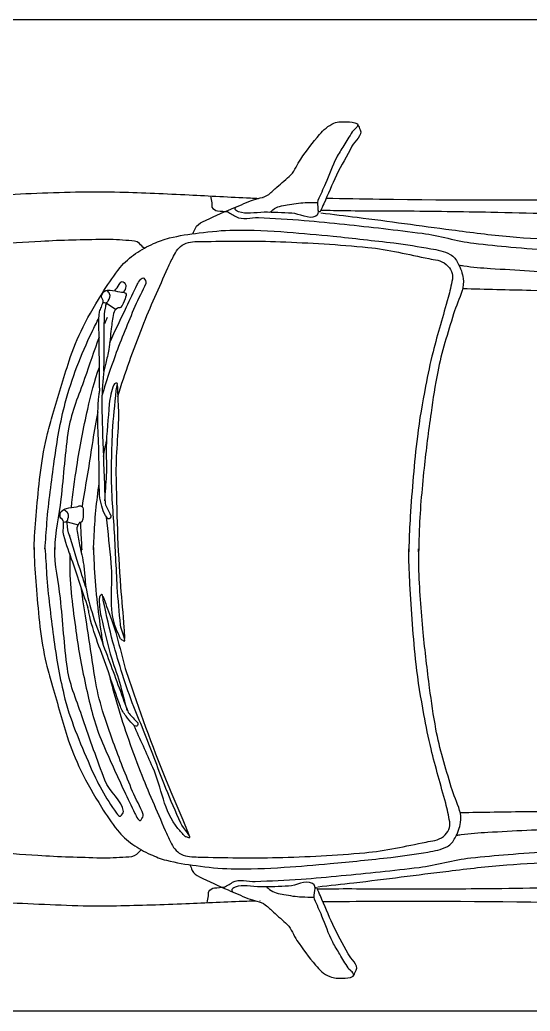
# Model space of a CAD drawing. Header units: metres. Extents: x 0 to 570, y -16 to 122.
# Drawn here: x 311.664 to 312.847, y 55.15 to 57.45 of the extents above; entities that cross this region are included whole.
import ezdxf

# ---------------------------------------------------------------- set-up
doc = ezdxf.new("R2010")
doc.units = ezdxf.units.M
doc.layers.add('ARQ- AUTOMOBILES', color=8, linetype='Continuous')
doc.layers.add('ARQ-SUELO', color=252, linetype='Continuous')

# ---------------------------------------------------------------- blocks, each defined once
blk = doc.blocks.new('A$C14541C0E')
at = {"layer": 'ARQ- AUTOMOBILES'}
for p, q in [((0.8851, 0.9042), (0.9103, 0.9117)), ((0.9948, 0.4004), (1.0163, 0.4155))]:
    blk.add_line(p, q, dxfattribs=at)
for points, knots in [([(1.1408, 1.7094), (1.1426, 1.7138), (1.1443, 1.7182), (1.146, 1.7226), (1.1487, 1.7295), (1.1555, 1.7345), (1.1621, 1.738), (1.1837, 1.7497), (1.2053, 1.7607), (1.2273, 1.7711), (1.2425, 1.7783), (1.2576, 1.7854), (1.2728, 1.7924), (1.2857, 1.7984), (1.3013, 1.7994), (1.3123, 1.8086), (1.3189, 1.8141), (1.3246, 1.8203), (1.3307, 1.8262), (1.341, 1.8362), (1.3515, 1.846), (1.3614, 1.8563), (1.3714, 1.8667), (1.375, 1.8817), (1.3827, 1.8938), (1.3955, 1.914), (1.4089, 1.9334), (1.4237, 1.9526), (1.4325, 1.9641), (1.4419, 1.9738), (1.456, 1.9806), (1.4658, 1.9852), (1.4755, 1.9846), (1.4853, 1.985), (1.4936, 1.9853), (1.5019, 1.9863), (1.5102, 1.9813), (1.5135, 1.9793), (1.51, 1.9742), (1.5079, 1.9716), (1.5052, 1.9683), (1.5011, 1.9659), (1.4989, 1.962), (1.4929, 1.9513), (1.4869, 1.9405), (1.481, 1.9296), (1.4757, 1.92), (1.4701, 1.9107), (1.4654, 1.9008), (1.456, 1.8811), (1.4504, 1.8599), (1.4427, 1.8395), (1.4376, 1.8263), (1.4322, 1.8131), (1.4271, 1.7999), (1.4226, 1.7884), (1.4359, 1.7697), (1.4237, 1.763), (1.4054, 1.7528), (1.3867, 1.7674), (1.368, 1.7674), (1.3465, 1.7673), (1.325, 1.7676), (1.3035, 1.7666), (1.293, 1.7662), (1.2825, 1.7639), (1.272, 1.763), (1.2628, 1.7622), (1.2535, 1.7622), (1.2442, 1.7652), (1.2406, 1.7663), (1.2352, 1.769), (1.2361, 1.7725), (1.2364, 1.7735), (1.2366, 1.7745), (1.2369, 1.7755)], [0, 0, 0, 0, 0.01544, 0.01544, 0.01544, 0.039831, 0.039831, 0.039831, 0.119745, 0.119745, 0.119745, 0.174587, 0.174587, 0.174587, 0.221301, 0.221301, 0.221301, 0.249039, 0.249039, 0.249039, 0.296111, 0.296111, 0.296111, 0.3432, 0.3432, 0.3432, 0.421561, 0.421561, 0.421561, 0.468178, 0.468178, 0.468178, 0.500571, 0.500571, 0.500571, 0.528093, 0.528093, 0.528093, 0.538925, 0.538925, 0.538925, 0.553295, 0.553295, 0.553295, 0.5938, 0.5938, 0.5938, 0.629594, 0.629594, 0.629594, 0.70099, 0.70099, 0.70099, 0.747518, 0.747518, 0.747518, 0.788046, 0.788046, 0.788046, 0.849098, 0.849098, 0.849098, 0.919573, 0.919573, 0.919573, 0.954241, 0.954241, 0.954241, 0.984767, 0.984767, 0.984767, 0.996688, 0.996688, 0.996688, 1, 1, 1, 1]), ([(1.5115, 1.9794), (1.5135, 1.9756), (1.5155, 1.9718), (1.5175, 1.968), (1.5241, 1.9554), (1.5062, 1.9419), (1.5001, 1.929), (1.4892, 1.9059), (1.4768, 1.8836), (1.4672, 1.86), (1.4581, 1.8377), (1.4497, 1.8151), (1.4409, 1.7927), (1.4385, 1.7867), (1.4361, 1.7807), (1.4337, 1.7747), (1.4332, 1.7735), (1.4306, 1.7723), (1.4301, 1.7735), (1.4297, 1.7745), (1.4292, 1.7755), (1.4288, 1.7765)], [0, 0, 0, 0, 0.055509, 0.055509, 0.055509, 0.240686, 0.240686, 0.240686, 0.572313, 0.572313, 0.572313, 0.885408, 0.885408, 0.885408, 0.96948, 0.96948, 0.96948, 0.985897, 0.985897, 0.985897, 1, 1, 1, 1]), ([(1.2159, 1.7656), (1.2235, 1.7617), (1.231, 1.7577), (1.2386, 1.7537), (1.254, 1.7455), (1.2735, 1.7539), (1.291, 1.7537), (1.3264, 1.7532), (1.3619, 1.7532), (1.3973, 1.7521), (1.4286, 1.7511), (1.4598, 1.7491), (1.491, 1.7473), (1.5514, 1.7438), (1.6117, 1.7396), (1.6719, 1.7346), (1.7124, 1.7312), (1.752, 1.7201), (1.7926, 1.7171), (1.8214, 1.7149), (1.8502, 1.7134), (1.8791, 1.7123), (1.9119, 1.7109), (1.9447, 1.7088), (1.9775, 1.7091), (2.0082, 1.7093), (2.0389, 1.71), (2.0696, 1.7107), (2.1405, 1.7122), (2.2113, 1.7148), (2.2823, 1.7155), (2.314, 1.7157), (2.3458, 1.7154), (2.3775, 1.7155), (2.5286, 1.7156), (2.6796, 1.7163), (2.8307, 1.7171), (2.9357, 1.7175), (3.0404, 1.7237), (3.145, 1.7362), (3.1612, 1.7381), (3.1768, 1.7429), (3.1926, 1.7473), (3.2095, 1.752), (3.226, 1.7571), (3.2418, 1.7648), (3.2651, 1.7763), (3.2829, 1.797), (3.3037, 1.811), (3.3104, 1.8155), (3.3266, 1.8149), (3.3259, 1.8221), (3.3254, 1.8277), (3.3205, 1.8337), (3.318, 1.8396), (3.3143, 1.8486), (3.3106, 1.8576), (3.3069, 1.8665)], [0, 0, 0, 0, 0.011723, 0.011723, 0.011723, 0.035683, 0.035683, 0.035683, 0.084334, 0.084334, 0.084334, 0.127226, 0.127226, 0.127226, 0.210201, 0.210201, 0.210201, 0.26596, 0.26596, 0.26596, 0.30559, 0.30559, 0.30559, 0.350629, 0.350629, 0.350629, 0.392746, 0.392746, 0.392746, 0.490062, 0.490062, 0.490062, 0.533625, 0.533625, 0.533625, 0.740914, 0.740914, 0.740914, 0.884938, 0.884938, 0.884938, 0.907309, 0.907309, 0.907309, 0.931199, 0.931199, 0.931199, 0.966523, 0.966523, 0.966523, 0.977895, 0.977895, 0.977895, 0.98669, 0.98669, 0.98669, 1, 1, 1, 1]), ([(1.446, 1.8058), (1.4871, 1.807), (1.5283, 1.8082), (1.5695, 1.8094), (1.7434, 1.8145), (1.9172, 1.8239), (2.091, 1.8317), (2.1741, 1.8354), (2.2571, 1.841), (2.3402, 1.8444), (2.4502, 1.8489), (2.5604, 1.8442), (2.6704, 1.846), (2.8749, 1.8494), (3.0794, 1.8674), (3.2839, 1.8667), (3.3786, 1.8664), (3.4733, 1.8613), (3.568, 1.8572), (3.6326, 1.8544), (3.6971, 1.8502), (3.7617, 1.846), (3.7889, 1.8442), (3.8157, 1.8392), (3.8426, 1.8333), (3.8652, 1.8283), (3.8846, 1.8181), (3.9045, 1.803), (3.9229, 1.7891), (3.934, 1.7702), (3.9426, 1.7521), (3.9442, 1.7489), (3.9448, 1.7416), (3.941, 1.7409), (3.9231, 1.7376), (3.905, 1.7393), (3.8871, 1.7378), (3.8691, 1.7362), (3.851, 1.7356), (3.8331, 1.733), (3.787, 1.7261), (3.7437, 1.7089), (3.6982, 1.6979), (3.6749, 1.6923), (3.6516, 1.6878), (3.6283, 1.6836), (3.6257, 1.6831), (3.623, 1.6841), (3.6204, 1.6852), (3.6176, 1.6864), (3.6201, 1.6928), (3.6172, 1.6932), (3.604, 1.6947), (3.5908, 1.6951), (3.5775, 1.6948), (3.4707, 1.6917), (3.3638, 1.6866), (3.2569, 1.6852), (3.15, 1.6839), (3.0431, 1.6837), (2.9363, 1.682), (2.8352, 1.6804), (2.7341, 1.6784), (2.6331, 1.6757), (2.5359, 1.673), (2.4389, 1.6675), (2.3418, 1.6645), (2.2328, 1.6611), (2.1238, 1.6593), (2.0148, 1.6581), (1.9545, 1.6575), (1.8942, 1.6585), (1.8338, 1.6597), (1.8132, 1.6602), (1.7924, 1.6603), (1.7719, 1.6629), (1.7681, 1.6634), (1.7644, 1.6639), (1.7606, 1.6644)], [0, 0, 0, 0, 0.026108, 0.026108, 0.026108, 0.136308, 0.136308, 0.136308, 0.188997, 0.188997, 0.188997, 0.25871, 0.25871, 0.25871, 0.388323, 0.388323, 0.388323, 0.44835, 0.44835, 0.44835, 0.489307, 0.489307, 0.489307, 0.50661, 0.50661, 0.50661, 0.521158, 0.521158, 0.521158, 0.534591, 0.534591, 0.534591, 0.536968, 0.536968, 0.536968, 0.548383, 0.548383, 0.548383, 0.559823, 0.559823, 0.559823, 0.589255, 0.589255, 0.589255, 0.604309, 0.604309, 0.604309, 0.606019, 0.606019, 0.606019, 0.607828, 0.607828, 0.607828, 0.616214, 0.616214, 0.616214, 0.683946, 0.683946, 0.683946, 0.751651, 0.751651, 0.751651, 0.81568, 0.81568, 0.81568, 0.877227, 0.877227, 0.877227, 0.946283, 0.946283, 0.946283, 0.984492, 0.984492, 0.984492, 0.99758, 0.99758, 0.99758, 1, 1, 1, 1]), ([(0, 0.9289), (0.0001, 0.9337), (0.0001, 0.9385), (0.0002, 0.9433), (0.0013, 1.0171), (0.0043, 1.0912), (0.0177, 1.1641), (0.0275, 1.2174), (0.039, 1.2701), (0.0492, 1.3232), (0.054, 1.3477), (0.0584, 1.3722), (0.0632, 1.3967), (0.072, 1.4421), (0.0875, 1.4855), (0.102, 1.5296), (0.1094, 1.552), (0.1172, 1.5739), (0.1328, 1.5929), (0.1464, 1.6094), (0.1636, 1.6201), (0.1812, 1.6311), (0.1963, 1.6406), (0.2112, 1.6498), (0.2273, 1.6575), (0.2736, 1.68), (0.3202, 1.7003), (0.3695, 1.7145), (0.426, 1.7308), (0.4827, 1.7441), (0.5403, 1.7549), (0.581, 1.7626), (0.6216, 1.7703), (0.6627, 1.7755), (0.6958, 1.7798), (0.729, 1.7831), (0.7623, 1.7858), (0.8307, 1.7913), (0.899, 1.7973), (0.9675, 1.7983), (1.021, 1.7991), (1.0745, 1.7993), (1.128, 1.7991), (1.1754, 1.7988), (1.2228, 1.7983), (1.2702, 1.7983), (1.2768, 1.7983), (1.2833, 1.7983), (1.2899, 1.7983)], [0, 0, 0, 0, 0.007683, 0.007683, 0.007683, 0.125649, 0.125649, 0.125649, 0.212062, 0.212062, 0.212062, 0.251911, 0.251911, 0.251911, 0.325662, 0.325662, 0.325662, 0.363112, 0.363112, 0.363112, 0.395949, 0.395949, 0.395949, 0.424294, 0.424294, 0.424294, 0.505873, 0.505873, 0.505873, 0.599338, 0.599338, 0.599338, 0.665442, 0.665442, 0.665442, 0.71881, 0.71881, 0.71881, 0.828307, 0.828307, 0.828307, 0.913794, 0.913794, 0.913794, 0.989522, 0.989522, 0.989522, 1, 1, 1, 1]), ([(1.1775, 1.7988), (1.1788, 1.7934), (1.1802, 1.7881), (1.1815, 1.7828), (1.1822, 1.7797), (1.1807, 1.7763), (1.1823, 1.7732), (1.1849, 1.7682), (1.1906, 1.7656), (1.1958, 1.7653), (1.2037, 1.7648), (1.2115, 1.7643), (1.2194, 1.7638)], [0, 0, 0, 0, 0.251232, 0.251232, 0.251232, 0.398162, 0.398162, 0.398162, 0.63827, 0.63827, 0.63827, 1, 1, 1, 1]), ([(1.3169, 1.7671), (1.3191, 1.7692), (1.3213, 1.7713), (1.3235, 1.7735), (1.332, 1.7816), (1.3449, 1.7835), (1.3564, 1.7861), (1.3702, 1.7891), (1.3838, 1.7924), (1.3978, 1.7933), (1.4072, 1.7939), (1.4167, 1.7945), (1.4262, 1.7951)], [0, 0, 0, 0, 0.080213, 0.080213, 0.080213, 0.387183, 0.387183, 0.387183, 0.752255, 0.752255, 0.752255, 1, 1, 1, 1]), ([(1.4354, 1.7712), (1.4635, 1.7691), (1.4915, 1.7669), (1.5195, 1.7648), (1.5932, 1.7592), (1.6666, 1.7519), (1.7402, 1.7457), (1.7851, 1.7419), (1.83, 1.7379), (1.8751, 1.7362), (1.9603, 1.7329), (2.0455, 1.7338), (2.1307, 1.733), (2.1799, 1.7325), (2.2291, 1.7321), (2.2783, 1.733), (2.292, 1.7332), (2.3048, 1.739), (2.318, 1.7441), (2.3237, 1.7463), (2.3353, 1.7485), (2.3339, 1.7521), (2.3311, 1.7591), (2.3162, 1.7671), (2.3069, 1.7744), (2.2948, 1.7839), (2.2855, 1.7942), (2.2704, 1.8014), (2.2556, 1.8085), (2.2407, 1.8055), (2.2259, 1.8046), (2.1804, 1.802), (2.1349, 1.7961), (2.0894, 1.7951), (2.0028, 1.7931), (1.9158, 1.7929), (1.8291, 1.7903), (1.7614, 1.7883), (1.6936, 1.7863), (1.6259, 1.7839), (1.5719, 1.7821), (1.518, 1.7787), (1.464, 1.7776), (1.4542, 1.7773), (1.4444, 1.7771), (1.4346, 1.7769)], [0, 0, 0, 0, 0.046352, 0.046352, 0.046352, 0.168022, 0.168022, 0.168022, 0.242332, 0.242332, 0.242332, 0.382744, 0.382744, 0.382744, 0.463846, 0.463846, 0.463846, 0.48649, 0.48649, 0.48649, 0.496247, 0.496247, 0.496247, 0.515476, 0.515476, 0.515476, 0.540443, 0.540443, 0.540443, 0.564924, 0.564924, 0.564924, 0.640104, 0.640104, 0.640104, 0.783146, 0.783146, 0.783146, 0.894824, 0.894824, 0.894824, 0.983843, 0.983843, 0.983843, 1, 1, 1, 1]), ([(0.8064, 0.9607), (0.8063, 0.9677), (0.8062, 0.9747), (0.8061, 0.9817), (0.8058, 1.0074), (0.8072, 1.0332), (0.8084, 1.0589), (0.8111, 1.1165), (0.8136, 1.1742), (0.8251, 1.2309), (0.8282, 1.2462), (0.8321, 1.2613), (0.8358, 1.2764), (0.8461, 1.3183), (0.8564, 1.3601), (0.8676, 1.4018), (0.8749, 1.4292), (0.8849, 1.4556), (0.8963, 1.4818), (0.9093, 1.5117), (0.9248, 1.5399), (0.9408, 1.5683), (0.9515, 1.5873), (0.963, 1.6054), (0.976, 1.6231), (0.9858, 1.6363), (0.9972, 1.6475), (1.0104, 1.6575), (1.0231, 1.6673), (1.0364, 1.6751), (1.0507, 1.6822), (1.0625, 1.688), (1.0742, 1.6935), (1.0869, 1.6971), (1.1095, 1.7035), (1.1323, 1.7082), (1.1555, 1.712), (1.1823, 1.7163), (1.2091, 1.7208), (1.2361, 1.7222), (1.2772, 1.7243), (1.3184, 1.7246), (1.3595, 1.7231), (1.395, 1.7219), (1.4306, 1.7205), (1.4661, 1.7185), (1.5133, 1.7158), (1.5604, 1.7126), (1.6075, 1.7092), (1.6364, 1.7071), (1.665, 1.7033), (1.6938, 1.6999), (1.7093, 1.698), (1.7243, 1.6954), (1.7392, 1.6887), (1.7477, 1.6849), (1.7528, 1.6773), (1.7577, 1.6692), (1.7648, 1.6577), (1.7698, 1.6463), (1.7717, 1.6338), (1.773, 1.6247), (1.7731, 1.6149), (1.7707, 1.6059), (1.7658, 1.5874), (1.7578, 1.5697), (1.7531, 1.5511), (1.7418, 1.5061), (1.7293, 1.4614), (1.7225, 1.4154), (1.7178, 1.3836), (1.7143, 1.3517), (1.7114, 1.3196), (1.7075, 1.2766), (1.7037, 1.2336), (1.7012, 1.1904), (1.6982, 1.1393), (1.6959, 1.0882), (1.6965, 1.0371), (1.6967, 1.0234), (1.6973, 1.0096), (1.6974, 0.9959)], [0, 0, 0, 0, 0.009558, 0.009558, 0.009558, 0.044718, 0.044718, 0.044718, 0.123377, 0.123377, 0.123377, 0.144685, 0.144685, 0.144685, 0.203547, 0.203547, 0.203547, 0.242242, 0.242242, 0.242242, 0.286528, 0.286528, 0.286528, 0.316217, 0.316217, 0.316217, 0.33834, 0.33834, 0.33834, 0.359861, 0.359861, 0.359861, 0.377665, 0.377665, 0.377665, 0.40963, 0.40963, 0.40963, 0.446651, 0.446651, 0.446651, 0.502798, 0.502798, 0.502798, 0.551392, 0.551392, 0.551392, 0.61591, 0.61591, 0.61591, 0.655398, 0.655398, 0.655398, 0.676698, 0.676698, 0.676698, 0.68896, 0.68896, 0.68896, 0.706251, 0.706251, 0.706251, 0.718961, 0.718961, 0.718961, 0.745199, 0.745199, 0.745199, 0.808488, 0.808488, 0.808488, 0.852395, 0.852395, 0.852395, 0.911434, 0.911434, 0.911434, 0.981248, 0.981248, 0.981248, 1, 1, 1, 1]), ([(1.0295, 1.6706), (1.0257, 1.6741), (1.022, 1.6776), (1.0182, 1.6811), (1.012, 1.6869), (1.0018, 1.6864), (0.9933, 1.6866), (0.9739, 1.6872), (0.9544, 1.6879), (0.9351, 1.6866), (0.8865, 1.6833), (0.8379, 1.6805), (0.7895, 1.6755), (0.7146, 1.6677), (0.6398, 1.6599), (0.565, 1.6519), (0.5187, 1.6469), (0.4725, 1.6421), (0.4263, 1.6366), (0.3695, 1.6297), (0.3134, 1.6181), (0.2572, 1.6074), (0.2318, 1.6025), (0.2066, 1.5963), (0.181, 1.5921), (0.1793, 1.5918), (0.1776, 1.5915), (0.1759, 1.5912)], [0, 0, 0, 0, 0.017744, 0.017744, 0.017744, 0.047302, 0.047302, 0.047302, 0.114618, 0.114618, 0.114618, 0.283398, 0.283398, 0.283398, 0.544479, 0.544479, 0.544479, 0.705728, 0.705728, 0.705728, 0.904157, 0.904157, 0.904157, 0.994065, 0.994065, 0.994065, 1, 1, 1, 1]), ([(0.9688, 1.257), (0.973, 1.2781), (0.9779, 1.2991), (0.983, 1.32), (0.9971, 1.377), (1.0144, 1.433), (1.0338, 1.4885), (1.0502, 1.5354), (1.0686, 1.5813), (1.0866, 1.6276), (1.0902, 1.6368), (1.0941, 1.6459), (1.0983, 1.655), (1.1035, 1.6665), (1.1098, 1.678), (1.1217, 1.6844), (1.1344, 1.6911), (1.1475, 1.6915), (1.1608, 1.6922), (1.222, 1.6957), (1.2831, 1.6996), (1.3444, 1.7), (1.412, 1.7006), (1.4798, 1.6999), (1.5475, 1.6961), (1.5954, 1.6935), (1.6426, 1.6841), (1.6901, 1.6765), (1.7041, 1.6743), (1.7178, 1.6744), (1.7311, 1.6648), (1.7426, 1.6565), (1.7483, 1.6435), (1.7467, 1.6315), (1.7448, 1.6171), (1.7421, 1.6026), (1.7389, 1.5884), (1.7293, 1.5459), (1.7182, 1.5038), (1.7096, 1.4611), (1.7042, 1.4344), (1.6999, 1.4076), (1.6959, 1.3807), (1.6902, 1.3417), (1.6852, 1.3026), (1.6822, 1.2632), (1.6776, 1.2012), (1.6753, 1.1392), (1.6744, 1.0771), (1.6741, 1.0542), (1.6736, 1.0314), (1.6744, 1.0085), (1.6746, 1.004), (1.6748, 0.9995), (1.6749, 0.995)], [0, 0, 0, 0, 0.03693, 0.03693, 0.03693, 0.137509, 0.137509, 0.137509, 0.222535, 0.222535, 0.222535, 0.239582, 0.239582, 0.239582, 0.261067, 0.261067, 0.261067, 0.283839, 0.283839, 0.283839, 0.388875, 0.388875, 0.388875, 0.505, 0.505, 0.505, 0.587262, 0.587262, 0.587262, 0.61165, 0.61165, 0.61165, 0.632678, 0.632678, 0.632678, 0.657714, 0.657714, 0.657714, 0.7324, 0.7324, 0.7324, 0.778971, 0.778971, 0.778971, 0.84661, 0.84661, 0.84661, 0.953081, 0.953081, 0.953081, 0.992274, 0.992274, 0.992274, 1, 1, 1, 1]), ([(1.7718, 1.6109), (1.8244, 1.612), (1.877, 1.6131), (1.9296, 1.6142), (2.0339, 1.6165), (2.1383, 1.6177), (2.2426, 1.6197), (2.4261, 1.623), (2.6095, 1.6266), (2.793, 1.6305), (2.9783, 1.6344), (3.1635, 1.6392), (3.3488, 1.644), (3.4378, 1.6463), (3.5268, 1.6494), (3.6159, 1.6521), (3.6195, 1.6522), (3.6231, 1.6506), (3.6267, 1.6523), (3.6303, 1.654), (3.629, 1.6594), (3.6282, 1.6629), (3.6266, 1.67), (3.625, 1.677), (3.6234, 1.6841)], [0, 0, 0, 0, 0.083621, 0.083621, 0.083621, 0.249431, 0.249431, 0.249431, 0.541039, 0.541039, 0.541039, 0.835537, 0.835537, 0.835537, 0.97709, 0.97709, 0.97709, 0.98284, 0.98284, 0.98284, 0.988502, 0.988502, 0.988502, 1, 1, 1, 1]), ([(1.1321, 1.6432), (1.1347, 1.6441), (1.1374, 1.645), (1.1401, 1.6459), (1.152, 1.65), (1.1278, 1.6238), (1.1232, 1.612), (1.1127, 1.5848), (1.1016, 1.5578), (1.0919, 1.5304), (1.0769, 1.4876), (1.0625, 1.4447), (1.0475, 1.402), (1.04, 1.3806), (1.0318, 1.3595), (1.0243, 1.3382), (1.007, 1.2886), (0.9937, 1.2378), (0.9814, 1.1866), (0.974, 1.1556), (0.9689, 1.1241), (0.9631, 1.0928), (0.9621, 1.0875), (0.9621, 1.0818), (0.9611, 1.0766), (0.9606, 1.0737), (0.9539, 1.0784), (0.9536, 1.0813), (0.9521, 1.0964), (0.9532, 1.112), (0.9562, 1.127), (0.9628, 1.1599), (0.9686, 1.193), (0.9772, 1.2256), (0.9828, 1.2466), (0.9907, 1.2671), (0.9953, 1.2883), (0.9995, 1.3076), (1.0037, 1.3269), (1.0079, 1.3462)], [0, 0, 0, 0, 0.009526, 0.009526, 0.009526, 0.052295, 0.052295, 0.052295, 0.150844, 0.150844, 0.150844, 0.303977, 0.303977, 0.303977, 0.380571, 0.380571, 0.380571, 0.558138, 0.558138, 0.558138, 0.6659, 0.6659, 0.6659, 0.684366, 0.684366, 0.684366, 0.694359, 0.694359, 0.694359, 0.745933, 0.745933, 0.745933, 0.859593, 0.859593, 0.859593, 0.933253, 0.933253, 0.933253, 1, 1, 1, 1]), ([(0.9616, 1.079), (0.967, 1.0953), (0.9725, 1.1115), (0.9779, 1.1278), (0.9942, 1.1763), (1.0005, 1.2276), (1.0154, 1.2765), (1.041, 1.3608), (1.068, 1.4448), (1.0988, 1.5273), (1.1099, 1.5569), (1.1215, 1.5864), (1.1325, 1.6161), (1.1354, 1.6239), (1.1383, 1.6318), (1.1411, 1.6396)], [0, 0, 0, 0, 0.087302, 0.087302, 0.087302, 0.347691, 0.347691, 0.347691, 0.796219, 0.796219, 0.796219, 0.957354, 0.957354, 0.957354, 1, 1, 1, 1]), ([(1.1322, 1.6436), (1.1269, 1.637), (1.1217, 1.6305), (1.1165, 1.624), (1.0846, 1.5842), (1.0822, 1.528), (1.0632, 1.4808), (1.0498, 1.4475), (1.0364, 1.4142), (1.023, 1.3809)], [0, 0, 0, 0, 0.087951, 0.087951, 0.087951, 0.623028, 0.623028, 0.623028, 1, 1, 1, 1]), ([(0.8316, 0.9627), (0.8322, 0.9832), (0.8328, 1.0037), (0.8334, 1.0243), (0.8348, 1.0725), (0.8397, 1.1205), (0.8439, 1.1685), (0.8479, 1.214), (0.8543, 1.2591), (0.8632, 1.304), (0.8746, 1.3618), (0.8965, 1.4159), (0.9176, 1.4712), (0.9328, 1.511), (0.9508, 1.5467), (0.9755, 1.5838), (0.9777, 1.5871), (0.9815, 1.5932), (0.9842, 1.5908), (0.9873, 1.5882), (0.9914, 1.584), (0.9913, 1.5803), (0.9906, 1.5557), (0.9596, 1.5327), (0.9509, 1.5064), (0.9354, 1.4591), (0.9195, 1.4106), (0.9053, 1.3621), (0.8939, 1.323), (0.878, 1.2847), (0.8737, 1.2442), (0.868, 1.1898), (0.8671, 1.1351), (0.8632, 1.0806), (0.8605, 1.0418), (0.8517, 1.0031), (0.8544, 0.9644), (0.8545, 0.9638), (0.8545, 0.9632), (0.8546, 0.9626)], [0, 0, 0, 0, 0.047055, 0.047055, 0.047055, 0.157549, 0.157549, 0.157549, 0.262075, 0.262075, 0.262075, 0.396333, 0.396333, 0.396333, 0.493043, 0.493043, 0.493043, 0.501633, 0.501633, 0.501633, 0.511315, 0.511315, 0.511315, 0.575624, 0.575624, 0.575624, 0.6912, 0.6912, 0.6912, 0.784417, 0.784417, 0.784417, 0.909658, 0.909658, 0.909658, 0.99861, 0.99861, 0.99861, 1, 1, 1, 1]), ([(0.8886, 0.978), (0.8883, 0.9846), (0.888, 0.9912), (0.8878, 0.9979), (0.8855, 1.0513), (0.8913, 1.1046), (0.8965, 1.158), (0.901, 1.2029), (0.9076, 1.2473), (0.9158, 1.2917), (0.9233, 1.3323), (0.9312, 1.3727), (0.9457, 1.4114), (0.961, 1.4524), (0.9781, 1.4924), (0.9948, 1.5328), (1.0021, 1.5505), (1.0096, 1.568), (1.0176, 1.5856), (1.0205, 1.592), (1.0274, 1.6077), (1.0316, 1.6014), (1.0343, 1.5974), (1.038, 1.5932), (1.0369, 1.5891), (1.032, 1.5709), (1.0207, 1.5528), (1.0141, 1.5345), (1.0004, 1.4966), (0.9861, 1.4576), (0.9737, 1.4184), (0.9584, 1.3698), (0.9427, 1.321), (0.9369, 1.2706), (0.9316, 1.2249), (0.9263, 1.1791), (0.9211, 1.1333), (0.9182, 1.1081), (0.9149, 1.0828), (0.9124, 1.0575)], [0, 0, 0, 0, 0.016412, 0.016412, 0.016412, 0.148876, 0.148876, 0.148876, 0.260485, 0.260485, 0.260485, 0.362346, 0.362346, 0.362346, 0.470533, 0.470533, 0.470533, 0.518033, 0.518033, 0.518033, 0.535512, 0.535512, 0.535512, 0.546576, 0.546576, 0.546576, 0.595413, 0.595413, 0.595413, 0.696968, 0.696968, 0.696968, 0.822796, 0.822796, 0.822796, 0.936915, 0.936915, 0.936915, 1, 1, 1, 1]), ([(0.9266, 1.1049), (0.9152, 1.0669), (0.9039, 1.0289), (0.8926, 0.9908), (0.8863, 0.9699), (0.8784, 0.9492), (0.8753, 0.9276), (0.8747, 0.9239), (0.8761, 0.9201), (0.8764, 0.9163), (0.8767, 0.9121), (0.8769, 0.9079), (0.877, 0.9037), (0.8771, 0.8992), (0.8707, 0.8962), (0.8698, 0.8923), (0.8691, 0.8885), (0.8692, 0.8833), (0.8726, 0.8797), (0.8762, 0.8757), (0.8802, 0.8736), (0.8848, 0.8729), (0.8925, 0.8717), (0.9002, 0.8709), (0.9079, 0.8701), (0.9121, 0.8697), (0.9165, 0.8657), (0.9207, 0.8694), (0.925, 0.8732), (0.9235, 0.8779), (0.9235, 0.8822), (0.9236, 0.8898), (0.923, 0.8974), (0.9193, 0.9049), (0.9181, 0.9073), (0.9141, 0.9057), (0.9127, 0.9078), (0.9097, 0.9125), (0.9067, 0.9174), (0.9073, 0.9227), (0.9086, 0.9345), (0.9102, 0.9464), (0.9121, 0.9583), (0.9147, 0.9741), (0.9184, 0.9898), (0.9201, 1.0059), (0.9213, 1.0166), (0.9212, 1.0275), (0.9219, 1.0383), (0.9224, 1.0468), (0.9227, 1.0553), (0.9241, 1.0638), (0.9315, 1.1109), (0.9468, 1.1562), (0.9616, 1.2014), (0.9751, 1.2424), (0.9886, 1.2834), (1.002, 1.3244), (1.0046, 1.3323), (1.0072, 1.3402), (1.0098, 1.348), (1.0126, 1.3566), (1.0208, 1.3624), (1.0264, 1.3694), (1.0282, 1.3716), (1.0302, 1.3737), (1.0319, 1.3759), (1.0335, 1.3779), (1.0316, 1.3825), (1.0296, 1.3835), (1.0268, 1.385), (1.0221, 1.3808), (1.0195, 1.3779), (1.0144, 1.372), (1.0095, 1.3664), (1.0054, 1.3598), (1.0008, 1.3524), (0.9957, 1.3452), (0.9931, 1.337), (0.9844, 1.3097), (0.9763, 1.2824), (0.9682, 1.255), (0.9547, 1.2088), (0.9355, 1.1638), (0.9282, 1.1162), (0.9276, 1.1123), (0.927, 1.1084), (0.9264, 1.1044)], [0, 0, 0, 0, 0.105426, 0.105426, 0.105426, 0.163401, 0.163401, 0.163401, 0.17351, 0.17351, 0.17351, 0.184688, 0.184688, 0.184688, 0.196624, 0.196624, 0.196624, 0.208035, 0.208035, 0.208035, 0.220378, 0.220378, 0.220378, 0.240987, 0.240987, 0.240987, 0.252331, 0.252331, 0.252331, 0.263969, 0.263969, 0.263969, 0.284427, 0.284427, 0.284427, 0.290805, 0.290805, 0.290805, 0.304805, 0.304805, 0.304805, 0.336601, 0.336601, 0.336601, 0.379347, 0.379347, 0.379347, 0.408136, 0.408136, 0.408136, 0.430745, 0.430745, 0.430745, 0.557019, 0.557019, 0.557019, 0.671669, 0.671669, 0.671669, 0.693672, 0.693672, 0.693672, 0.717658, 0.717658, 0.717658, 0.725182, 0.725182, 0.725182, 0.732244, 0.732244, 0.732244, 0.742473, 0.742473, 0.742473, 0.762799, 0.762799, 0.762799, 0.78574, 0.78574, 0.78574, 0.861615, 0.861615, 0.861615, 0.989434, 0.989434, 0.989434, 1, 1, 1, 1]), ([(0.944, 0.9661), (0.944, 0.9753), (0.944, 0.9845), (0.944, 0.9936), (0.944, 1.0477), (0.9481, 1.1016), (0.9537, 1.1554), (0.9549, 1.1668), (0.9562, 1.1781), (0.9577, 1.1894)], [0, 0, 0, 0, 0.122873, 0.122873, 0.122873, 0.847432, 0.847432, 0.847432, 1, 1, 1, 1]), ([(0.999, 1.18), (0.9961, 1.1722), (0.9931, 1.1643), (0.9902, 1.1565), (0.9723, 1.1088), (0.9876, 1.0547), (0.9842, 1.0038), (0.9819, 0.968), (0.9796, 0.9322), (0.9772, 0.8964)], [0, 0, 0, 0, 0.087951, 0.087951, 0.087951, 0.623027, 0.623027, 0.623027, 1, 1, 1, 1]), ([(0.999, 1.1796), (1.0013, 1.1813), (1.0035, 1.183), (1.0058, 1.1847), (1.0159, 1.1923), (1.001, 1.1598), (1.0004, 1.1472), (0.9988, 1.1181), (0.9967, 1.089), (0.9961, 1.0599), (0.9951, 1.0146), (0.9949, 0.9693), (0.9939, 0.9241), (0.9934, 0.9015), (0.9922, 0.8788), (0.9918, 0.8562), (0.9907, 0.8037), (0.9939, 0.7513), (0.9982, 0.6988), (1.0008, 0.667), (1.0059, 0.6356), (1.01, 0.604), (1.0107, 0.5986), (1.0128, 0.5932), (1.0133, 0.5879), (1.0135, 0.5851), (1.0057, 0.5873), (1.0047, 0.5901), (0.9995, 0.6046), (0.9947, 0.6191), (0.9928, 0.6343), (0.9888, 0.6677), (0.984, 0.701), (0.9821, 0.7345), (0.9808, 0.7563), (0.9819, 0.7781), (0.9797, 0.7998), (0.9777, 0.8194), (0.9757, 0.8391), (0.9737, 0.8587)], [0, 0, 0, 0, 0.009526, 0.009526, 0.009526, 0.052294, 0.052294, 0.052294, 0.150844, 0.150844, 0.150844, 0.303977, 0.303977, 0.303977, 0.380572, 0.380572, 0.380572, 0.558137, 0.558137, 0.558137, 0.6659, 0.6659, 0.6659, 0.684366, 0.684366, 0.684366, 0.694359, 0.694359, 0.694359, 0.745933, 0.745933, 0.745933, 0.859592, 0.859592, 0.859592, 0.933252, 0.933252, 0.933252, 1, 1, 1, 1]), ([(1.0129, 0.5904), (1.013, 0.6075), (1.0131, 0.6247), (1.0133, 0.6418), (1.0136, 0.693), (1.0036, 0.7438), (1.0025, 0.7949), (1.0006, 0.8829), (1, 0.9711), (1.0036, 1.0591), (1.0049, 1.0908), (1.0068, 1.1223), (1.0079, 1.154), (1.0082, 1.1623), (1.0085, 1.1707), (1.0088, 1.1791)], [0, 0, 0, 0, 0.087303, 0.087303, 0.087303, 0.347691, 0.347691, 0.347691, 0.796219, 0.796219, 0.796219, 0.957355, 0.957355, 0.957355, 1, 1, 1, 1]), ([(0.9232, 1.057), (0.9202, 1.0464), (0.9171, 1.0357), (0.9141, 1.0251), (0.9063, 0.9978), (0.8988, 0.9704), (0.8913, 0.943), (0.8889, 0.9341), (0.8864, 0.9251), (0.8858, 0.9159), (0.8856, 0.9115), (0.8853, 0.9071), (0.885, 0.9027)], [0, 0, 0, 0, 0.208685, 0.208685, 0.208685, 0.743136, 0.743136, 0.743136, 0.916826, 0.916826, 0.916826, 1, 1, 1, 1]), ([(0.8063, 0.9654), (0.8068, 0.9585), (0.8073, 0.9515), (0.8078, 0.9445), (0.8096, 0.9188), (0.8131, 0.8933), (0.8164, 0.8677), (0.8237, 0.8106), (0.831, 0.7532), (0.8471, 0.6977), (0.8514, 0.6827), (0.8565, 0.668), (0.8614, 0.6532), (0.8751, 0.6123), (0.8888, 0.5715), (0.9033, 0.5308), (0.9128, 0.5041), (0.925, 0.4786), (0.9385, 0.4535), (0.9539, 0.4247), (0.9717, 0.3979), (0.9899, 0.3709), (1.0021, 0.3528), (1.0151, 0.3357), (1.0295, 0.3191), (1.0403, 0.3067), (1.0526, 0.2965), (1.0665, 0.2876), (1.08, 0.2789), (1.0939, 0.2722), (1.1087, 0.2663), (1.121, 0.2615), (1.1331, 0.257), (1.146, 0.2544), (1.1691, 0.2498), (1.1922, 0.2471), (1.2156, 0.2452), (1.2427, 0.243), (1.2698, 0.2408), (1.2968, 0.2416), (1.3379, 0.2428), (1.3789, 0.2459), (1.4198, 0.2507), (1.4552, 0.2549), (1.4905, 0.2592), (1.5257, 0.2641), (1.5725, 0.2705), (1.6192, 0.2777), (1.6659, 0.2849), (1.6945, 0.2893), (1.7227, 0.2954), (1.7511, 0.3012), (1.7664, 0.3043), (1.7811, 0.3081), (1.7955, 0.316), (1.8037, 0.3206), (1.8081, 0.3285), (1.8124, 0.337), (1.8184, 0.349), (1.8225, 0.3609), (1.8233, 0.3734), (1.8239, 0.3825), (1.8233, 0.3922), (1.8201, 0.4011), (1.8137, 0.4195), (1.8043, 0.4362), (1.7981, 0.4544), (1.7832, 0.4982), (1.7671, 0.5418), (1.7565, 0.587), (1.7492, 0.6184), (1.7431, 0.6499), (1.7376, 0.6816), (1.7302, 0.7242), (1.7229, 0.7668), (1.7169, 0.8096), (1.7097, 0.8603), (1.7033, 0.911), (1.6998, 0.962), (1.6988, 0.9757), (1.6982, 0.9894), (1.6973, 1.0031)], [0, 0, 0, 0, 0.009557, 0.009557, 0.009557, 0.044718, 0.044718, 0.044718, 0.123377, 0.123377, 0.123377, 0.144685, 0.144685, 0.144685, 0.203547, 0.203547, 0.203547, 0.242242, 0.242242, 0.242242, 0.286528, 0.286528, 0.286528, 0.316218, 0.316218, 0.316218, 0.33834, 0.33834, 0.33834, 0.359861, 0.359861, 0.359861, 0.377665, 0.377665, 0.377665, 0.40963, 0.40963, 0.40963, 0.446651, 0.446651, 0.446651, 0.502798, 0.502798, 0.502798, 0.551392, 0.551392, 0.551392, 0.61591, 0.61591, 0.61591, 0.655398, 0.655398, 0.655398, 0.676698, 0.676698, 0.676698, 0.68896, 0.68896, 0.68896, 0.706251, 0.706251, 0.706251, 0.718961, 0.718961, 0.718961, 0.7452, 0.7452, 0.7452, 0.808488, 0.808488, 0.808488, 0.852395, 0.852395, 0.852395, 0.911434, 0.911434, 0.911434, 0.981248, 0.981248, 0.981248, 1, 1, 1, 1]), ([(1.0131, 0.6178), (1.0317, 0.5637), (1.0532, 0.5105), (1.0761, 0.458), (1.0959, 0.4125), (1.1183, 0.3683), (1.14, 0.3237), (1.1444, 0.3147), (1.1491, 0.306), (1.1539, 0.2973), (1.1601, 0.2863), (1.1673, 0.2752), (1.1797, 0.2699), (1.1928, 0.2643), (1.206, 0.265), (1.2193, 0.2653), (1.2805, 0.2668), (1.3417, 0.2679), (1.4029, 0.2725), (1.4705, 0.2775), (1.5377, 0.2837), (1.605, 0.293), (1.6526, 0.2995), (1.6987, 0.3127), (1.7455, 0.3241), (1.7594, 0.3275), (1.7726, 0.3273), (1.7854, 0.3392), (1.7964, 0.3494), (1.8009, 0.3618), (1.7983, 0.3737), (1.7951, 0.3878), (1.7913, 0.402), (1.787, 0.416), (1.7739, 0.4577), (1.7594, 0.4986), (1.7474, 0.5405), (1.7398, 0.5666), (1.7333, 0.5929), (1.7272, 0.6194), (1.7183, 0.6579), (1.7101, 0.6965), (1.704, 0.7355), (1.6943, 0.7969), (1.6869, 0.8585), (1.681, 0.9203), (1.6788, 0.9431), (1.6764, 0.9658), (1.6754, 0.9887), (1.6752, 0.9932), (1.675, 0.9977), (1.6748, 1.0022)], [0, 0, 0, 0, 0.102195, 0.102195, 0.102195, 0.190702, 0.190702, 0.190702, 0.208448, 0.208448, 0.208448, 0.230811, 0.230811, 0.230811, 0.254517, 0.254517, 0.254517, 0.363853, 0.363853, 0.363853, 0.484733, 0.484733, 0.484733, 0.570363, 0.570363, 0.570363, 0.59575, 0.59575, 0.59575, 0.617638, 0.617638, 0.617638, 0.643699, 0.643699, 0.643699, 0.721444, 0.721444, 0.721444, 0.769922, 0.769922, 0.769922, 0.840329, 0.840329, 0.840329, 0.95116, 0.95116, 0.95116, 0.991957, 0.991957, 0.991957, 1, 1, 1, 1]), ([(0.975, 0.4784), (0.9619, 0.5098), (0.95, 0.5417), (0.9377, 0.5735), (0.923, 0.6114), (0.9047, 0.6484), (0.8966, 0.6884), (0.8857, 0.7421), (0.881, 0.7966), (0.8727, 0.8506), (0.8669, 0.889), (0.855, 0.9268), (0.8545, 0.9657), (0.8545, 0.9663), (0.8545, 0.9669), (0.8545, 0.9675)], [0, 0, 0, 0, 0.201573, 0.201573, 0.201573, 0.442593, 0.442593, 0.442593, 0.766416, 0.766416, 0.766416, 0.996405, 0.996405, 0.996405, 1, 1, 1, 1]), ([(0.9164, 0.9064), (0.916, 0.9125), (0.9158, 0.9187), (0.916, 0.9248), (0.9162, 0.9399), (0.9165, 0.955), (0.9168, 0.9701)], [0, 0, 0, 0, 0.288593, 0.288593, 0.288593, 1, 1, 1, 1]), ([(0.9439, 0.9713), (0.9447, 0.9621), (0.9454, 0.953), (0.9462, 0.9439), (0.9496, 0.9013), (0.9552, 0.859), (0.9629, 0.817)], [0, 0, 0, 0, 0.176812, 0.176812, 0.176812, 1, 1, 1, 1]), ([(0.8316, 0.9655), (0.8339, 0.9451), (0.8362, 0.9247), (0.8384, 0.9043), (0.8437, 0.8564), (0.8526, 0.809), (0.8607, 0.7614), (0.8684, 0.7163), (0.8777, 0.6718), (0.891, 0.6279), (0.9081, 0.5715), (0.9314, 0.5176), (0.9588, 0.4657), (0.9645, 0.4549), (0.9703, 0.4442), (0.9762, 0.4335)], [0, 0, 0, 0, 0.110895, 0.110895, 0.110895, 0.371297, 0.371297, 0.371297, 0.617634, 0.617634, 0.617634, 0.934041, 0.934041, 0.934041, 1, 1, 1, 1]), ([(0, 0.9314), (0.0005, 0.9266), (0.001, 0.9218), (0.0014, 0.917), (0.0086, 0.8435), (0.0176, 0.7698), (0.0369, 0.6984), (0.051, 0.6461), (0.0667, 0.5944), (0.0813, 0.5423), (0.088, 0.5183), (0.0944, 0.4942), (0.1012, 0.4702), (0.1137, 0.4257), (0.1327, 0.3837), (0.1508, 0.3409), (0.1599, 0.3192), (0.1695, 0.298), (0.1866, 0.2804), (0.2016, 0.265), (0.2195, 0.2558), (0.2379, 0.2463), (0.2538, 0.238), (0.2694, 0.2301), (0.2861, 0.2237), (0.3341, 0.2051), (0.3822, 0.1886), (0.4325, 0.1785), (0.49, 0.1669), (0.5477, 0.1583), (0.6059, 0.1521), (0.6471, 0.1478), (0.6882, 0.1435), (0.7296, 0.1416), (0.763, 0.1401), (0.7964, 0.1394), (0.8298, 0.1395), (0.8983, 0.1396), (0.9668, 0.1392), (1.0353, 0.1438), (1.0888, 0.1473), (1.142, 0.1516), (1.1953, 0.1561), (1.2426, 0.1602), (1.2898, 0.1646), (1.337, 0.1685), (1.3435, 0.169), (1.3501, 0.1696), (1.3566, 0.1701)], [0, 0, 0, 0, 0.007683, 0.007683, 0.007683, 0.125649, 0.125649, 0.125649, 0.212062, 0.212062, 0.212062, 0.251911, 0.251911, 0.251911, 0.325662, 0.325662, 0.325662, 0.363112, 0.363112, 0.363112, 0.395949, 0.395949, 0.395949, 0.424294, 0.424294, 0.424294, 0.505873, 0.505873, 0.505873, 0.599338, 0.599338, 0.599338, 0.665442, 0.665442, 0.665442, 0.718811, 0.718811, 0.718811, 0.828308, 0.828308, 0.828308, 0.913794, 0.913794, 0.913794, 0.989522, 0.989522, 0.989522, 1, 1, 1, 1]), ([(0.8903, 0.9394), (0.8904, 0.9379), (0.8904, 0.9365), (0.8905, 0.9351), (0.8905, 0.935), (0.8905, 0.935), (0.8905, 0.935)], [0, 0, 0, 0, 0.986204, 0.986204, 0.986204, 1, 1, 1, 1]), ([(0.877, 0.9047), (0.8791, 0.9044), (0.8811, 0.904), (0.8832, 0.9037), (0.8857, 0.9033), (0.8866, 0.8999), (0.8874, 0.8975), (0.8891, 0.8925), (0.8903, 0.8849), (0.8862, 0.8814), (0.8835, 0.8792), (0.8809, 0.877), (0.8783, 0.8748)], [0, 0, 0, 0, 0.156619, 0.156619, 0.156619, 0.341699, 0.341699, 0.341699, 0.743986, 0.743986, 0.743986, 1, 1, 1, 1]), ([(0.9716, 0.6041), (0.9727, 0.5645), (0.9738, 0.5248), (0.9748, 0.4851), (0.9754, 0.4633), (0.9742, 0.4414), (0.9781, 0.4197), (0.9788, 0.4159), (0.9812, 0.4128), (0.9827, 0.4092), (0.9843, 0.4053), (0.9858, 0.4014), (0.9872, 0.3974), (0.9887, 0.3932), (0.9832, 0.3887), (0.984, 0.3844), (0.9847, 0.3802), (0.9863, 0.3763), (0.9905, 0.3732), (0.9951, 0.3699), (0.9996, 0.3699), (1.0042, 0.3706), (1.0118, 0.3719), (1.0194, 0.3735), (1.027, 0.3752), (1.0312, 0.3761), (1.0354, 0.3763), (1.0394, 0.3785), (1.0435, 0.3807), (1.0397, 0.3875), (1.0381, 0.3916), (1.0354, 0.3988), (1.0327, 0.406), (1.027, 0.4118), (1.0252, 0.4137), (1.0217, 0.4109), (1.0198, 0.4125), (1.0157, 0.4159), (1.0112, 0.4197), (1.0101, 0.4249), (1.0075, 0.4367), (1.0054, 0.4484), (1.0035, 0.4602), (1.001, 0.4761), (0.9997, 0.4922), (0.9964, 0.508), (0.9941, 0.5186), (0.9906, 0.5289), (0.9879, 0.5394), (0.9858, 0.5476), (0.9834, 0.5558), (0.982, 0.5642), (0.9743, 0.6115), (0.9748, 0.6591), (0.9748, 0.7067), (0.9748, 0.7499), (0.9748, 0.793), (0.9748, 0.8362), (0.9748, 0.8445), (0.9748, 0.8528), (0.9748, 0.861), (0.9748, 0.8701), (0.9808, 0.8781), (0.984, 0.8866), (0.985, 0.8892), (0.987, 0.8918), (0.9872, 0.8944), (0.9875, 0.8969), (0.9844, 0.9001), (0.9827, 0.9009), (0.9802, 0.9021), (0.9769, 0.896), (0.9748, 0.8924), (0.9707, 0.8853), (0.9688, 0.8784), (0.967, 0.8709), (0.965, 0.8624), (0.9624, 0.854), (0.9625, 0.8453), (0.9627, 0.8168), (0.9635, 0.7882), (0.9644, 0.7597), (0.9659, 0.7116), (0.9618, 0.6629), (0.9696, 0.6154), (0.9703, 0.6115), (0.9709, 0.6075), (0.9716, 0.6036)], [0, 0, 0, 0, 0.105426, 0.105426, 0.105426, 0.163402, 0.163402, 0.163402, 0.17351, 0.17351, 0.17351, 0.184689, 0.184689, 0.184689, 0.196624, 0.196624, 0.196624, 0.208036, 0.208036, 0.208036, 0.220378, 0.220378, 0.220378, 0.240986, 0.240986, 0.240986, 0.252331, 0.252331, 0.252331, 0.263969, 0.263969, 0.263969, 0.284426, 0.284426, 0.284426, 0.290804, 0.290804, 0.290804, 0.304804, 0.304804, 0.304804, 0.336601, 0.336601, 0.336601, 0.379346, 0.379346, 0.379346, 0.408136, 0.408136, 0.408136, 0.430745, 0.430745, 0.430745, 0.557018, 0.557018, 0.557018, 0.671669, 0.671669, 0.671669, 0.693672, 0.693672, 0.693672, 0.717658, 0.717658, 0.717658, 0.725181, 0.725181, 0.725181, 0.732243, 0.732243, 0.732243, 0.742473, 0.742473, 0.742473, 0.762799, 0.762799, 0.762799, 0.78574, 0.78574, 0.78574, 0.861614, 0.861614, 0.861614, 0.989434, 0.989434, 0.989434, 1, 1, 1, 1]), ([(0.8962, 0.8714), (0.9006, 0.8395), (0.9063, 0.8078), (0.9123, 0.7762), (0.9206, 0.7319), (0.9309, 0.6881), (0.9424, 0.6445), (0.9511, 0.6117), (0.9605, 0.5792), (0.9731, 0.5478)], [0, 0, 0, 0, 0.289841, 0.289841, 0.289841, 0.695526, 0.695526, 0.695526, 1, 1, 1, 1]), ([(0.9657, 0.6516), (0.9643, 0.6568), (0.9628, 0.662), (0.9617, 0.6672), (0.952, 0.7123), (0.9439, 0.7576), (0.9348, 0.8027), (0.9302, 0.8251), (0.9252, 0.8473), (0.9211, 0.8698)], [0, 0, 0, 0, 0.072335, 0.072335, 0.072335, 0.692779, 0.692779, 0.692779, 1, 1, 1, 1]), ([(0.9991, 0.4921), (1.0127, 0.4648), (1.0269, 0.4378), (1.0408, 0.4107), (1.0495, 0.3936), (1.0586, 0.3768), (1.0678, 0.3599), (1.0712, 0.3537), (1.0787, 0.3414), (1.0831, 0.3453), (1.0859, 0.3477), (1.089, 0.354), (1.0874, 0.358), (1.0801, 0.3755), (1.0682, 0.3926), (1.0602, 0.4105), (1.0434, 0.4477), (1.0257, 0.4848), (1.0105, 0.5229), (0.9983, 0.5533), (0.9865, 0.5837), (0.9765, 0.6148)], [0, 0, 0, 0, 0.197408, 0.197408, 0.197408, 0.321448, 0.321448, 0.321448, 0.367091, 0.367091, 0.367091, 0.395982, 0.395982, 0.395982, 0.523513, 0.523513, 0.523513, 0.788705, 0.788705, 0.788705, 1, 1, 1, 1]), ([(0.9833, 0.5575), (0.9837, 0.5465), (0.9842, 0.5354), (0.9846, 0.5243), (0.9858, 0.496), (0.9871, 0.4676), (0.9885, 0.4393), (0.989, 0.4301), (0.9895, 0.4208), (0.9918, 0.4118), (0.9929, 0.4076), (0.994, 0.4033), (0.9951, 0.399)], [0, 0, 0, 0, 0.208686, 0.208686, 0.208686, 0.743136, 0.743136, 0.743136, 0.916829, 0.916829, 0.916829, 1, 1, 1, 1]), ([(1.8216, 0.3963), (1.8741, 0.3994), (1.9266, 0.4026), (1.9792, 0.4058), (2.0833, 0.4121), (2.1874, 0.4193), (2.2915, 0.4259), (2.4747, 0.4375), (2.6578, 0.4489), (2.841, 0.4601), (3.026, 0.4713), (3.211, 0.4816), (3.396, 0.492), (3.485, 0.4969), (3.5739, 0.5011), (3.6629, 0.5057), (3.6665, 0.5059), (3.6701, 0.5079), (3.6737, 0.5064), (3.6773, 0.5048), (3.6766, 0.4995), (3.6761, 0.496), (3.6751, 0.4888), (3.674, 0.4816), (3.673, 0.4745)], [0, 0, 0, 0, 0.083621, 0.083621, 0.083621, 0.249431, 0.249431, 0.249431, 0.541039, 0.541039, 0.541039, 0.835537, 0.835537, 0.835537, 0.97709, 0.97709, 0.97709, 0.98284, 0.98284, 0.98284, 0.988502, 0.988502, 0.988502, 1, 1, 1, 1]), ([(1.5128, 0.1754), (1.5539, 0.1776), (1.5951, 0.1797), (1.6362, 0.1819), (1.81, 0.191), (1.9839, 0.1958), (2.1578, 0.2022), (2.2409, 0.2053), (2.3241, 0.2065), (2.4072, 0.2099), (2.5171, 0.2144), (2.6266, 0.2281), (2.7364, 0.2353), (2.9405, 0.2486), (3.1456, 0.2474), (3.3495, 0.2647), (3.444, 0.2728), (3.5379, 0.2856), (3.6319, 0.2974), (3.6961, 0.3055), (3.76, 0.3149), (3.824, 0.3243), (3.8511, 0.3283), (3.8773, 0.3355), (3.9037, 0.3437), (3.9259, 0.3505), (3.9441, 0.3619), (3.9629, 0.3789), (3.9802, 0.3946), (3.9902, 0.4141), (3.9967, 0.4327), (3.9979, 0.436), (3.998, 0.4431), (3.9942, 0.4437), (3.9762, 0.4467), (3.9582, 0.4424), (3.9402, 0.4425), (3.9221, 0.4425), (3.904, 0.4416), (3.886, 0.4428), (3.8396, 0.4459), (3.7946, 0.4595), (3.7487, 0.4667), (3.7252, 0.4705), (3.7015, 0.4731), (3.6779, 0.4753), (3.6752, 0.4756), (3.6726, 0.4744), (3.6701, 0.4731), (3.6674, 0.4717), (3.6704, 0.4655), (3.6676, 0.4649), (3.6545, 0.4623), (3.6414, 0.4608), (3.6282, 0.4601), (3.5214, 0.4543), (3.4145, 0.4508), (3.3078, 0.4434), (3.2012, 0.436), (3.0946, 0.4274), (2.988, 0.4204), (2.8871, 0.4138), (2.7862, 0.4075), (2.6853, 0.402), (2.5883, 0.3967), (2.4911, 0.3942), (2.3941, 0.3893), (2.2852, 0.3838), (2.1764, 0.3767), (2.0677, 0.369), (2.0075, 0.3647), (1.9475, 0.3588), (1.8874, 0.3526), (1.8669, 0.3505), (1.8462, 0.3487), (1.826, 0.3444), (1.8223, 0.3436), (1.8185, 0.3428), (1.8148, 0.342)], [0, 0, 0, 0, 0.026108, 0.026108, 0.026108, 0.136308, 0.136308, 0.136308, 0.188997, 0.188997, 0.188997, 0.25871, 0.25871, 0.25871, 0.388323, 0.388323, 0.388323, 0.44835, 0.44835, 0.44835, 0.489307, 0.489307, 0.489307, 0.50661, 0.50661, 0.50661, 0.521158, 0.521158, 0.521158, 0.534591, 0.534591, 0.534591, 0.536968, 0.536968, 0.536968, 0.548383, 0.548383, 0.548383, 0.559823, 0.559823, 0.559823, 0.589255, 0.589255, 0.589255, 0.60431, 0.60431, 0.60431, 0.606019, 0.606019, 0.606019, 0.607829, 0.607829, 0.607829, 0.616214, 0.616214, 0.616214, 0.683946, 0.683946, 0.683946, 0.751651, 0.751651, 0.751651, 0.81568, 0.81568, 0.81568, 0.877227, 0.877227, 0.877227, 0.946283, 0.946283, 0.946283, 0.984492, 0.984492, 0.984492, 0.99758, 0.99758, 0.99758, 1, 1, 1, 1]), ([(0.9869, 0.3984), (0.989, 0.3988), (0.991, 0.3991), (0.9931, 0.3994), (0.9956, 0.3998), (0.9973, 0.3971), (0.999, 0.3948), (1.0026, 0.3899), (1.0057, 0.3837), (1.0029, 0.3791), (1.0011, 0.3762), (0.9993, 0.3733), (0.9975, 0.3704)], [0, 0, 0, 0, 0.156622, 0.156622, 0.156622, 0.341701, 0.341701, 0.341701, 0.743989, 0.743989, 0.743989, 1, 1, 1, 1]), ([(1.0152, 0.3727), (1.0187, 0.3678), (1.0222, 0.363), (1.0257, 0.3582), (1.0279, 0.3552), (1.0322, 0.3494), (1.035, 0.3519), (1.0382, 0.3547), (1.0419, 0.3591), (1.0412, 0.363), (1.0403, 0.3676), (1.0378, 0.3725), (1.0352, 0.3769)], [0, 0, 0, 0, 0.314563, 0.314563, 0.314563, 0.512335, 0.512335, 0.512335, 0.735244, 0.735244, 0.735244, 1, 1, 1, 1]), ([(1.2802, 0.1966), (1.2874, 0.2012), (1.2946, 0.2058), (1.3018, 0.2104), (1.3166, 0.2198), (1.3367, 0.213), (1.354, 0.2147), (1.3893, 0.2181), (1.4247, 0.221), (1.4599, 0.225), (1.491, 0.2285), (1.5219, 0.233), (1.5529, 0.2374), (1.6128, 0.2457), (1.6725, 0.2549), (1.7322, 0.2648), (1.7723, 0.2715), (1.8108, 0.2857), (1.851, 0.2921), (1.8795, 0.2967), (1.9081, 0.3004), (1.9368, 0.304), (1.9694, 0.308), (2.0019, 0.3127), (2.0346, 0.3152), (2.0652, 0.3174), (2.0959, 0.3192), (2.1265, 0.3211), (2.1973, 0.3254), (2.2682, 0.3285), (2.3389, 0.3337), (2.3706, 0.336), (2.4022, 0.3389), (2.4338, 0.3415), (2.5844, 0.3537), (2.735, 0.3653), (2.8856, 0.3769), (2.9903, 0.385), (3.0956, 0.3874), (3.2004, 0.3835), (3.2167, 0.3829), (3.2327, 0.3794), (3.2488, 0.3763), (3.266, 0.373), (3.2829, 0.3693), (3.2993, 0.3628), (3.3235, 0.3533), (3.3428, 0.3342), (3.3648, 0.3219), (3.3718, 0.3179), (3.3876, 0.3201), (3.3878, 0.3126), (3.388, 0.3068), (3.3833, 0.3006), (3.3813, 0.2945), (3.3784, 0.2852), (3.3754, 0.276), (3.3725, 0.2668)], [0, 0, 0, 0, 0.011723, 0.011723, 0.011723, 0.035683, 0.035683, 0.035683, 0.084334, 0.084334, 0.084334, 0.127226, 0.127226, 0.127226, 0.210201, 0.210201, 0.210201, 0.26596, 0.26596, 0.26596, 0.30559, 0.30559, 0.30559, 0.350629, 0.350629, 0.350629, 0.392746, 0.392746, 0.392746, 0.490062, 0.490062, 0.490062, 0.533625, 0.533625, 0.533625, 0.740914, 0.740914, 0.740914, 0.884938, 0.884938, 0.884938, 0.907308, 0.907308, 0.907308, 0.931199, 0.931199, 0.931199, 0.966523, 0.966523, 0.966523, 0.977895, 0.977895, 0.977895, 0.98669, 0.98669, 0.98669, 1, 1, 1, 1]), ([(1.4994, 0.209), (1.5272, 0.2134), (1.555, 0.2178), (1.5828, 0.2222), (1.6557, 0.2338), (1.7283, 0.2471), (1.8011, 0.2593), (1.8456, 0.2667), (1.89, 0.2744), (1.9348, 0.2798), (2.0194, 0.29), (2.1044, 0.296), (2.1893, 0.3039), (2.2383, 0.3084), (2.2874, 0.3128), (2.3364, 0.3159), (2.3501, 0.3168), (2.3634, 0.3118), (2.3768, 0.308), (2.3826, 0.3064), (2.3937, 0.3052), (2.3933, 0.3014), (2.3926, 0.2939), (2.377, 0.285), (2.3682, 0.277), (2.3569, 0.2667), (2.3481, 0.2554), (2.3341, 0.247), (2.3202, 0.2389), (2.3049, 0.2406), (2.29, 0.2402), (2.2444, 0.2391), (2.1987, 0.2413), (2.1532, 0.2386), (2.0666, 0.2335), (1.98, 0.2266), (1.8933, 0.2221), (1.8257, 0.2186), (1.758, 0.2151), (1.6903, 0.2119), (1.6364, 0.2093), (1.5823, 0.2083), (1.5284, 0.205), (1.5186, 0.2044), (1.5089, 0.2038), (1.4991, 0.2032)], [0, 0, 0, 0, 0.046351, 0.046351, 0.046351, 0.168022, 0.168022, 0.168022, 0.242332, 0.242332, 0.242332, 0.382744, 0.382744, 0.382744, 0.463846, 0.463846, 0.463846, 0.48649, 0.48649, 0.48649, 0.496247, 0.496247, 0.496247, 0.515475, 0.515475, 0.515475, 0.540443, 0.540443, 0.540443, 0.564924, 0.564924, 0.564924, 0.640104, 0.640104, 0.640104, 0.783146, 0.783146, 0.783146, 0.894824, 0.894824, 0.894824, 0.983843, 0.983843, 0.983843, 1, 1, 1, 1]), ([(1.0866, 0.2761), (1.0832, 0.2724), (1.0797, 0.2686), (1.0763, 0.2648), (1.0706, 0.2585), (1.0604, 0.2582), (1.0519, 0.2572), (1.0326, 0.255), (1.0133, 0.2527), (0.9939, 0.2525), (0.9452, 0.2518), (0.8965, 0.2506), (0.8479, 0.2517), (0.7726, 0.2533), (0.6974, 0.255), (0.6221, 0.2569), (0.5757, 0.258), (0.5292, 0.2591), (0.4827, 0.2608), (0.4256, 0.263), (0.3687, 0.27), (0.3118, 0.2761), (0.286, 0.2789), (0.2604, 0.283), (0.2346, 0.2851), (0.2329, 0.2853), (0.2312, 0.2854), (0.2295, 0.2856)], [0, 0, 0, 0, 0.017744, 0.017744, 0.017744, 0.047301, 0.047301, 0.047301, 0.114617, 0.114617, 0.114617, 0.283398, 0.283398, 0.283398, 0.544479, 0.544479, 0.544479, 0.705727, 0.705727, 0.705727, 0.904156, 0.904156, 0.904156, 0.994065, 0.994065, 0.994065, 1, 1, 1, 1]), ([(1.2008, 0.2465), (1.2029, 0.2423), (1.2049, 0.238), (1.207, 0.2338), (1.2103, 0.2271), (1.2175, 0.2227), (1.2243, 0.2197), (1.2468, 0.2099), (1.2692, 0.2007), (1.292, 0.1921), (1.3077, 0.1862), (1.3234, 0.1803), (1.3391, 0.1746), (1.3524, 0.1696), (1.368, 0.17), (1.3798, 0.1617), (1.3868, 0.1567), (1.393, 0.151), (1.3995, 0.1457), (1.4106, 0.1365), (1.4219, 0.1276), (1.4327, 0.1181), (1.4435, 0.1086), (1.4482, 0.094), (1.4569, 0.0825), (1.4713, 0.0634), (1.4862, 0.0452), (1.5026, 0.0272), (1.5123, 0.0165), (1.5232, 0.0076), (1.537, 0.002), (1.5467, -0.0018), (1.5568, -0.0005), (1.5666, 0), (1.575, 0.0005), (1.5835, 0.0007), (1.5911, 0.0057), (1.5941, 0.0077), (1.5903, 0.0128), (1.5881, 0.0151), (1.585, 0.0183), (1.5808, 0.0204), (1.5783, 0.024), (1.5714, 0.0342), (1.5646, 0.0445), (1.5578, 0.0548), (1.5518, 0.064), (1.5454, 0.0728), (1.5399, 0.0823), (1.5289, 0.1012), (1.5216, 0.1218), (1.5122, 0.1415), (1.5061, 0.1543), (1.4996, 0.167), (1.4935, 0.1797), (1.4881, 0.1908), (1.499, 0.2111), (1.4871, 0.2163), (1.4693, 0.2241), (1.4505, 0.2088), (1.432, 0.2073), (1.4105, 0.2056), (1.3891, 0.2036), (1.3676, 0.2028), (1.3571, 0.2024), (1.3465, 0.2038), (1.3359, 0.2039), (1.3266, 0.2039), (1.3175, 0.2034), (1.3083, 0.1994), (1.3048, 0.1978), (1.2998, 0.1949), (1.3009, 0.1914), (1.3012, 0.1905), (1.3016, 0.1895), (1.3019, 0.1886)], [0, 0, 0, 0, 0.015441, 0.015441, 0.015441, 0.039831, 0.039831, 0.039831, 0.119745, 0.119745, 0.119745, 0.174586, 0.174586, 0.174586, 0.221301, 0.221301, 0.221301, 0.249039, 0.249039, 0.249039, 0.296111, 0.296111, 0.296111, 0.3432, 0.3432, 0.3432, 0.42156, 0.42156, 0.42156, 0.468178, 0.468178, 0.468178, 0.50057, 0.50057, 0.50057, 0.528093, 0.528093, 0.528093, 0.538924, 0.538924, 0.538924, 0.553295, 0.553295, 0.553295, 0.593799, 0.593799, 0.593799, 0.629594, 0.629594, 0.629594, 0.700989, 0.700989, 0.700989, 0.747517, 0.747517, 0.747517, 0.788046, 0.788046, 0.788046, 0.849097, 0.849097, 0.849097, 0.919573, 0.919573, 0.919573, 0.95424, 0.95424, 0.95424, 0.984766, 0.984766, 0.984766, 0.996688, 0.996688, 0.996688, 1, 1, 1, 1]), ([(1.5923, 0.0077), (1.594, 0.0117), (1.5956, 0.0156), (1.5973, 0.0195), (1.6029, 0.0326), (1.5839, 0.0446), (1.5768, 0.057), (1.564, 0.0792), (1.5499, 0.1004), (1.5384, 0.1231), (1.5275, 0.1446), (1.5172, 0.1664), (1.5066, 0.188), (1.5038, 0.1938), (1.5009, 0.1996), (1.498, 0.2054), (1.4974, 0.2065), (1.4947, 0.2075), (1.4943, 0.2063), (1.494, 0.2053), (1.4936, 0.2042), (1.4933, 0.2032)], [0, 0, 0, 0, 0.055508, 0.055508, 0.055508, 0.240686, 0.240686, 0.240686, 0.572313, 0.572313, 0.572313, 0.885406, 0.885406, 0.885406, 0.969479, 0.969479, 0.969479, 0.985899, 0.985899, 0.985899, 1, 1, 1, 1]), ([(1.2446, 0.1605), (1.2455, 0.1659), (1.2464, 0.1713), (1.2473, 0.1767), (1.2478, 0.1799), (1.246, 0.1831), (1.2473, 0.1863), (1.2494, 0.1915), (1.2549, 0.1946), (1.2601, 0.1954), (1.2679, 0.1965), (1.2757, 0.1976), (1.2835, 0.1987)], [0, 0, 0, 0, 0.251238, 0.251238, 0.251238, 0.39816, 0.39816, 0.39816, 0.63828, 0.63828, 0.63828, 1, 1, 1, 1]), ([(1.381, 0.2034), (1.3833, 0.2015), (1.3857, 0.1995), (1.3881, 0.1976), (1.3972, 0.1902), (1.4102, 0.1893), (1.4219, 0.1877), (1.4358, 0.1858), (1.4497, 0.1836), (1.4637, 0.1839), (1.4732, 0.1841), (1.4827, 0.1843), (1.4922, 0.1845)], [0, 0, 0, 0, 0.080216, 0.080216, 0.080216, 0.387185, 0.387185, 0.387185, 0.752251, 0.752251, 0.752251, 1, 1, 1, 1])]:
    blk.add_open_spline(points, degree=3, knots=knots, dxfattribs=at)
for points in [[(1.3004, 1.7983), (1.3005, 1.7983), (1.3005, 1.7983), (1.3006, 1.7983)], [(0.9156, 0.9775), (0.916, 0.9734), (0.9164, 0.9692), (0.9168, 0.9651)], [(0.9748, 0.7559), (0.9776, 0.7437), (0.9803, 0.7315), (0.9832, 0.7193)], [(1.0045, 0.6434), (1.0046, 0.6432), (1.0047, 0.643), (1.0047, 0.6428)], [(0.9847, 0.5217), (0.9848, 0.5215), (0.9849, 0.5213), (0.985, 0.5211)], [(0.9949, 0.4334), (0.9926, 0.4383), (0.9903, 0.4432), (0.9881, 0.4482)], [(0.9939, 0.4039), (0.9945, 0.403), (0.9951, 0.402), (0.9957, 0.4011)], [(1.0093, 0.4106), (1.0093, 0.4106), (1.0093, 0.4106), (1.0093, 0.4106)], [(1.3671, 0.171), (1.3672, 0.171), (1.3672, 0.171), (1.3673, 0.171)]]:
    blk.add_open_spline(points, degree=3, dxfattribs=at)

msp = doc.modelspace()

# ---------------------------------------------------------------- linework, layer by layer
at = {"layer": 'ARQ-SUELO'}
for points in [[(315.3212, 57.4499), (310.3212, 57.4499)], [(315.3212, 55.1499), (310.3212, 55.1499)]]:
    msp.add_lwpolyline(points, dxfattribs=at)

# ---------------------------------------------------------------- block references
at = {"layer": 'ARQ- AUTOMOBILES', "xscale": -1, "rotation": 182.0689013212563}
msp.add_blockref('A$C14541C0E', (310.856, 57.1567), dxfattribs=at)

doc.saveas('drawing.dxf')
